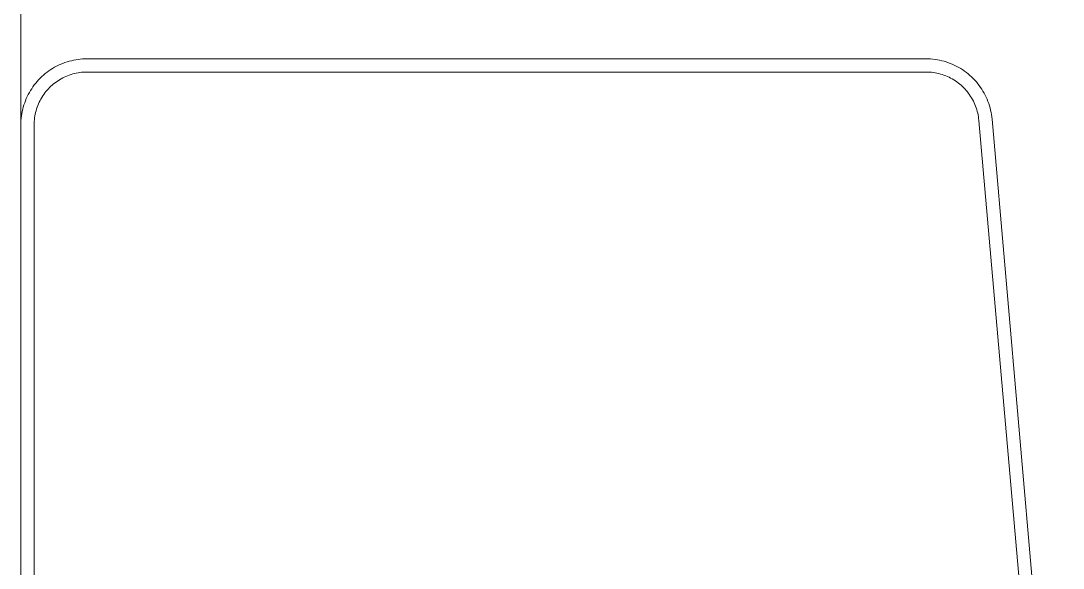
# Model space of a CAD drawing. Header units: inches. Extents: x -10 to 196, y -2 to 124.
# Drawn here: x 108.181 to 111.28, y 59.028 to 60.657 of the extents above; entities that cross this region are included whole.
import ezdxf

# ---------------------------------------------------------------- set-up
doc = ezdxf.new("R2010")
doc.units = ezdxf.units.IN
doc.layers.add('ZANO_R', color=7, linetype='Continuous', lineweight=0)

msp = doc.modelspace()

# ---------------------------------------------------------------- linework, layer by layer
at = {"layer": 'ZANO_R'}
for p, q in [((108.18091, 60.34679), (108.18091, 69.07757)), ((108.31185, 60.53228), (108.30555, 60.52992)), ((108.31822, 60.53442), (108.31185, 60.53228)), ((108.32466, 60.53635), (108.31822, 60.53442)), ((108.33116, 60.53805), (108.32466, 60.53635)), ((108.33772, 60.53953), (108.33116, 60.53805)), ((108.34432, 60.54078), (108.33772, 60.53953)), ((108.35097, 60.54181), (108.34432, 60.54078)), ((108.35764, 60.54262), (108.35097, 60.54181)), ((108.36434, 60.54319), (108.35764, 60.54262)), ((108.37105, 60.54353), (108.36434, 60.54319)), ((108.37777, 60.54365), (108.37105, 60.54353)), ((110.8726, 60.54365), (108.37777, 60.54365)), ((110.87939, 60.54353), (110.8726, 60.54365)), ((110.88618, 60.54318), (110.87939, 60.54353)), ((110.89294, 60.54259), (110.88618, 60.54318)), ((110.89969, 60.54178), (110.89294, 60.54259)), ((110.9064, 60.54073), (110.89969, 60.54178)), ((110.91307, 60.53944), (110.9064, 60.54073)), ((110.91969, 60.53793), (110.91307, 60.53944)), ((110.92625, 60.5362), (110.91969, 60.53793)), ((110.93275, 60.53423), (110.92625, 60.5362)), ((110.93918, 60.53205), (110.93275, 60.53423)), ((110.94553, 60.52964), (110.93918, 60.53205)), ((108.25882, 60.50365), (108.25354, 60.49949)), ((108.26425, 60.50762), (108.25882, 60.50365)), ((108.26981, 60.5114), (108.26425, 60.50762)), ((108.27549, 60.51499), (108.26981, 60.5114)), ((108.28129, 60.51838), (108.27549, 60.51499)), ((108.28721, 60.52158), (108.28129, 60.51838)), ((108.29323, 60.52457), (108.28721, 60.52158)), ((108.29934, 60.52735), (108.29323, 60.52457)), ((108.30555, 60.52992), (108.29934, 60.52735)), ((108.34049, 60.4998), (108.33528, 60.49844)), ((108.34573, 60.50098), (108.34049, 60.4998)), ((108.35101, 60.50199), (108.34573, 60.50098)), ((108.35633, 60.50281), (108.35101, 60.50199)), ((108.36167, 60.50345), (108.35633, 60.50281)), ((108.36703, 60.50391), (108.36167, 60.50345)), ((108.3724, 60.50418), (108.36703, 60.50391)), ((108.37777, 60.50428), (108.3724, 60.50418)), ((110.8726, 60.50428), (108.37777, 60.50428)), ((110.87804, 60.50418), (110.8726, 60.50428)), ((110.88346, 60.5039), (110.87804, 60.50418)), ((110.88888, 60.50343), (110.88346, 60.5039)), ((110.89427, 60.50278), (110.88888, 60.50343)), ((110.89964, 60.50194), (110.89427, 60.50278)), ((110.90497, 60.50091), (110.89964, 60.50194)), ((110.91027, 60.4997), (110.90497, 60.50091)), ((110.91552, 60.49831), (110.91027, 60.4997)), ((110.9518, 60.52702), (110.94553, 60.52964)), ((110.95797, 60.52418), (110.9518, 60.52702)), ((110.96404, 60.52113), (110.95797, 60.52418)), ((110.97, 60.51787), (110.96404, 60.52113)), ((110.97584, 60.51441), (110.97, 60.51787)), ((110.98156, 60.51075), (110.97584, 60.51441)), ((110.98715, 60.50689), (110.98156, 60.51075)), ((110.9926, 60.50284), (110.98715, 60.50689)), ((110.99792, 60.49861), (110.9926, 60.50284)), ((108.22507, 60.47102), (108.22091, 60.46574)), ((108.2294, 60.47616), (108.22507, 60.47102)), ((108.2339, 60.48115), (108.2294, 60.47616)), ((108.23857, 60.48599), (108.2339, 60.48115)), ((108.24341, 60.49066), (108.23857, 60.48599)), ((108.2484, 60.49516), (108.24341, 60.49066)), ((108.25354, 60.49949), (108.2484, 60.49516)), ((108.27838, 60.46895), (108.27427, 60.46549)), ((108.28261, 60.47228), (108.27838, 60.46895)), ((108.28695, 60.47545), (108.28261, 60.47228)), ((108.2914, 60.47848), (108.28695, 60.47545)), ((108.29594, 60.48135), (108.2914, 60.47848)), ((108.30059, 60.48406), (108.29594, 60.48135)), ((108.30532, 60.48662), (108.30059, 60.48406)), ((108.31013, 60.48901), (108.30532, 60.48662)), ((108.31503, 60.49124), (108.31013, 60.48901)), ((108.32, 60.4933), (108.31503, 60.49124)), ((108.32503, 60.49518), (108.32, 60.4933)), ((108.33013, 60.4969), (108.32503, 60.49518)), ((108.33528, 60.49844), (108.33013, 60.4969)), ((110.92072, 60.49674), (110.91552, 60.49831)), ((110.92587, 60.495), (110.92072, 60.49674)), ((110.93095, 60.49307), (110.92587, 60.495)), ((110.93596, 60.49097), (110.93095, 60.49307)), ((110.9409, 60.4887), (110.93596, 60.49097)), ((110.94575, 60.48626), (110.9409, 60.4887)), ((110.95052, 60.48365), (110.94575, 60.48626)), ((110.95519, 60.48088), (110.95052, 60.48365)), ((110.95977, 60.47795), (110.95519, 60.48088)), ((110.96424, 60.47487), (110.95977, 60.47795)), ((110.9686, 60.47163), (110.96424, 60.47487)), ((110.97285, 60.46825), (110.9686, 60.47163)), ((111.00308, 60.4942), (110.99792, 60.49861)), ((111.00809, 60.48961), (111.00308, 60.4942)), ((111.01293, 60.48485), (111.00809, 60.48961)), ((111.01761, 60.47993), (111.01293, 60.48485)), ((111.02212, 60.47485), (111.01761, 60.47993)), ((111.02645, 60.46961), (111.02212, 60.47485)), ((111.03059, 60.46424), (111.02645, 60.46961)), ((108.20618, 60.44327), (108.20298, 60.43736)), ((108.20957, 60.44907), (108.20618, 60.44327)), ((108.21316, 60.45476), (108.20957, 60.44907)), ((108.21695, 60.46031), (108.21316, 60.45476)), ((108.22091, 60.46574), (108.21695, 60.46031)), ((108.25229, 60.44195), (108.24911, 60.43761)), ((108.25561, 60.44618), (108.25229, 60.44195)), ((108.25907, 60.45029), (108.25561, 60.44618)), ((108.26267, 60.45428), (108.25907, 60.45029)), ((108.26641, 60.45815), (108.26267, 60.45428)), ((108.27028, 60.46189), (108.26641, 60.45815)), ((108.27427, 60.46549), (108.27028, 60.46189)), ((110.97698, 60.46472), (110.97285, 60.46825)), ((110.98099, 60.46105), (110.97698, 60.46472)), ((110.98487, 60.45724), (110.98099, 60.46105)), ((110.98861, 60.4533), (110.98487, 60.45724)), ((110.99221, 60.44924), (110.98861, 60.4533)), ((110.99568, 60.44505), (110.99221, 60.44924)), ((110.99899, 60.44075), (110.99568, 60.44505)), ((111.00216, 60.43633), (110.99899, 60.44075)), ((111.03455, 60.45872), (111.03059, 60.46424)), ((111.03831, 60.45306), (111.03455, 60.45872)), ((111.04188, 60.44728), (111.03831, 60.45306)), ((111.04525, 60.44138), (111.04188, 60.44728)), ((111.04841, 60.43537), (111.04525, 60.44138)), ((108.19228, 60.41271), (108.19014, 60.40634)), ((108.19464, 60.41901), (108.19228, 60.41271)), ((108.19721, 60.42522), (108.19464, 60.41901)), ((108.19999, 60.43134), (108.19721, 60.42522)), ((108.20298, 60.43736), (108.19999, 60.43134)), ((108.23332, 60.40953), (108.23127, 60.40456)), ((108.23555, 60.41443), (108.23332, 60.40953)), ((108.23794, 60.41924), (108.23555, 60.41443)), ((108.2405, 60.42398), (108.23794, 60.41924)), ((108.24321, 60.42862), (108.2405, 60.42398)), ((108.24608, 60.43316), (108.24321, 60.42862)), ((108.24911, 60.43761), (108.24608, 60.43316)), ((111.00517, 60.43181), (111.00216, 60.43633)), ((111.00802, 60.42718), (111.00517, 60.43181)), ((111.01072, 60.42247), (111.00802, 60.42718)), ((111.01325, 60.41766), (111.01072, 60.42247)), ((111.01561, 60.41276), (111.01325, 60.41766)), ((111.0178, 60.40779), (111.01561, 60.41276)), ((111.01981, 60.40275), (111.0178, 60.40779)), ((111.05136, 60.42926), (111.04841, 60.43537)), ((111.0541, 60.42304), (111.05136, 60.42926)), ((111.05662, 60.41674), (111.0541, 60.42304)), ((111.05892, 60.41035), (111.05662, 60.41674)), ((111.061, 60.40388), (111.05892, 60.41035)), ((108.18378, 60.38024), (108.18275, 60.37359)), ((108.18503, 60.38684), (108.18378, 60.38024)), ((108.18651, 60.3934), (108.18503, 60.38684)), ((108.18821, 60.3999), (108.18651, 60.3934)), ((108.19014, 60.40634), (108.18821, 60.3999)), ((108.22358, 60.37883), (108.22258, 60.37355)), ((108.22476, 60.38408), (108.22358, 60.37883)), ((108.22613, 60.38928), (108.22476, 60.38408)), ((108.22766, 60.39443), (108.22613, 60.38928)), ((108.22938, 60.39953), (108.22766, 60.39443)), ((108.23127, 60.40456), (108.22938, 60.39953)), ((111.02166, 60.39764), (111.01981, 60.40275)), ((111.02332, 60.39246), (111.02166, 60.39764)), ((111.02481, 60.38724), (111.02332, 60.39246)), ((111.02611, 60.38196), (111.02481, 60.38724)), ((111.02724, 60.37665), (111.02611, 60.38196)), ((111.02817, 60.3713), (111.02724, 60.37665)), ((111.06286, 60.39735), (111.061, 60.40388)), ((111.06449, 60.39076), (111.06286, 60.39735)), ((111.06589, 60.38411), (111.06449, 60.39076)), ((111.06707, 60.37742), (111.06589, 60.38411)), ((111.06801, 60.3707), (111.06707, 60.37742)), ((108.18103, 60.35351), (108.18091, 60.34679)), ((108.18091, 60.34679), (108.18091, 60.22867)), ((108.18137, 60.36022), (108.18103, 60.35351)), ((108.18195, 60.36692), (108.18137, 60.36022)), ((108.18275, 60.37359), (108.18195, 60.36692)), ((108.22038, 60.35216), (108.22029, 60.34679)), ((108.22029, 60.34679), (108.22029, 60.22867)), ((108.22065, 60.35754), (108.22038, 60.35216)), ((108.22111, 60.36289), (108.22065, 60.35754)), ((108.22175, 60.36823), (108.22111, 60.36289)), ((108.22258, 60.37355), (108.22175, 60.36823)), ((111.02893, 60.36591), (111.02817, 60.3713)), ((111.02949, 60.36051), (111.02893, 60.36591)), ((111.24091, 57.94339), (111.02949, 60.36051)), ((111.06871, 60.36394), (111.06801, 60.3707)), ((111.28028, 57.94511), (111.06871, 60.36394)), ((108.18091, 60.22867), (108.18091, 55.50405)), ((108.22029, 60.22867), (108.22029, 55.50405))]:
    msp.add_line(p, q, dxfattribs=at)

doc.saveas('drawing.dxf')
